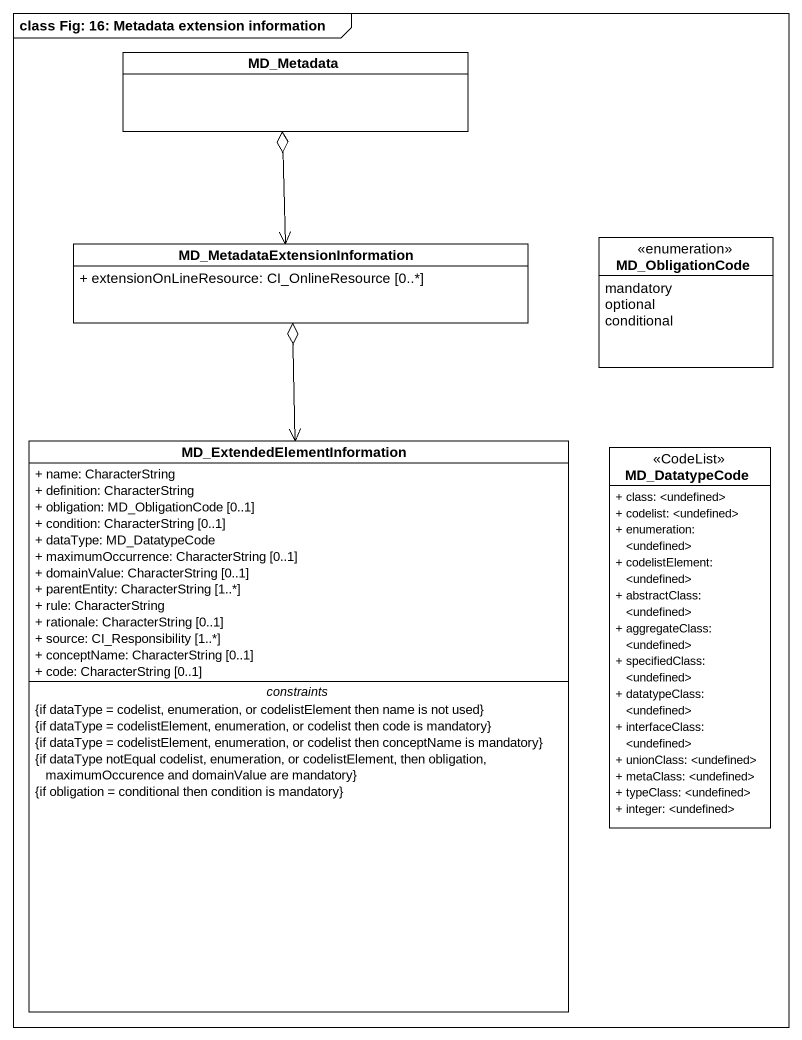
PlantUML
@startuml
mainframe class Fig: 16: Metadata extension information
hide circle
hide empty members
skinparam classAttributeIconSize 0
class MD_Metadata #FFFFFF
class "MD_MetadataExtensionInformation" as MD_MetadataExtensionInformat #FFFFFF {
  + extensionOnLineResource: CI_OnlineResource [0..*]
}
enum MD_ObligationCode #FFFFFF {
  mandatory
  optional
  conditional
}
class "MD_ExtendedElementInformation" as MD_ExtendedElementInformatio #FFFFFF {
  + name: CharacterString
  + definition: CharacterString
  + obligation: MD_ObligationCode [0..1]
  + condition: CharacterString [0..1]
  + dataType: MD_DatatypeCode
  + maximumOccurrence: CharacterString [0..1]
  + domainValue: CharacterString [0..1]
  + parentEntity: CharacterString [1..*]
  + rule: CharacterString
  + rationale: CharacterString [0..1]
  + source: CI_Responsibility [1..*]
  + conceptName: CharacterString [0..1]
  + code: CharacterString [0..1]
  -- constraints --
  {if dataType = codelist, enumeration, or codelistElement then name is not used}
  {if dataType = codelistElement, enumeration, or codelist then code is mandatory}
  {if dataType = codelistElement, enumeration, or codelist then conceptName is mandatory}
  {if dataType notEqual codelist, enumeration, or codelistElement, then obligation, maximumOccurence and domainValue are mandatory}
  {if obligation = conditional then condition is mandatory}
}
class MD_DatatypeCode <<CodeList>> #FFFFFF {
  + class: <undefined>
  + codelist: <undefined>
  + enumeration: <undefined>
  + codelistElement: <undefined>
  + abstractClass: <undefined>
  + aggregateClass: <undefined>
  + specifiedClass: <undefined>
  + datatypeClass: <undefined>
  + interfaceClass: <undefined>
  + unionClass: <undefined>
  + metaClass: <undefined>
  + typeClass: <undefined>
  + integer: <undefined>
}
MD_Metadata o--> MD_MetadataExtensionInformat
MD_ExtendedElementInformatio <-up-o MD_MetadataExtensionInformat
@enduml
